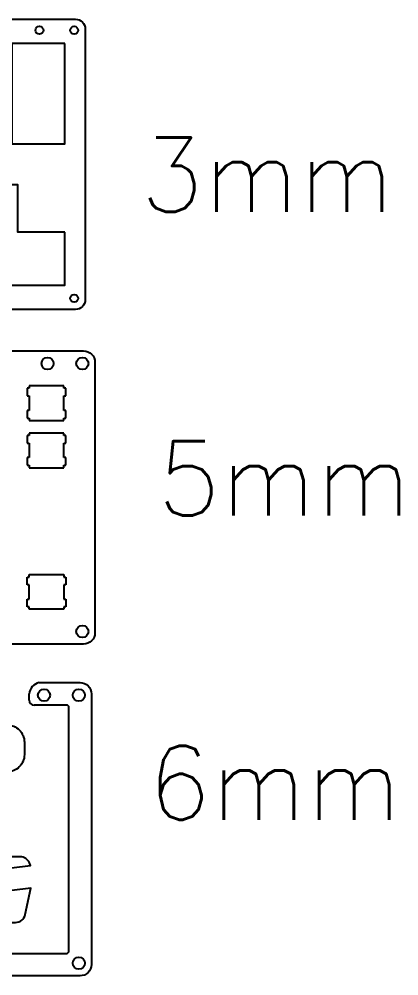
# Model space of a CAD drawing. Header units: feet. Extents: x 5362 to 5824, y 1881 to 2630.
# Drawn here: x 5668.8 to 5822.3, y 1880.7 to 2267.1 of the extents above; entities that cross this region are included whole.
import ezdxf

# ---------------------------------------------------------------- set-up
doc = ezdxf.new("R2010")
doc.units = ezdxf.units.FT
doc.header["$LTSCALE"] = 12.7
doc.header["$MEASUREMENT"] = 0
doc.layers.get('0').update_dxf_attribs({"linetype": 'CONTINUOUS'})
doc.styles.add('16MM', font='simplex', dxfattribs={"height": 8})

msp = doc.modelspace()

# ---------------------------------------------------------------- linework, layer by layer
at = {"color": 7}
for p, q in [((5672.02, 2117.97), (5672.02, 2114.87)), ((5672.82, 2117.97), (5672.02, 2117.97)), ((5672.82, 2118.97), (5672.82, 2117.97)), ((5686.82, 2118.97), (5672.82, 2118.97)), ((5686.82, 2117.97), (5686.82, 2118.97)), ((5687.62, 2117.97), (5686.82, 2117.97)), ((5687.62, 2114.87), (5687.62, 2117.97)), ((5672.02, 2114.87), (5672.82, 2114.87)), ((5672.82, 2114.87), (5672.82, 2109.07)), ((5686.82, 2109.07), (5686.82, 2114.87)), ((5686.82, 2114.87), (5687.62, 2114.87)), ((5672.82, 2109.07), (5672.02, 2109.07)), ((5672.02, 2109.07), (5672.02, 2105.97)), ((5672.02, 2105.97), (5672.82, 2105.97)), ((5672.82, 2105.97), (5672.82, 2104.97)), ((5687.62, 2109.07), (5686.82, 2109.07)), ((5686.82, 2104.97), (5686.82, 2105.97)), ((5686.82, 2105.97), (5687.62, 2105.97)), ((5687.62, 2105.97), (5687.62, 2109.07)), ((5672.82, 2104.97), (5686.82, 2104.97)), ((5672.82, 2098.92), (5672.02, 2098.92)), ((5672.02, 2098.92), (5672.02, 2095.82)), ((5672.82, 2099.92), (5672.82, 2098.92)), ((5686.82, 2099.92), (5672.82, 2099.92)), ((5686.82, 2098.92), (5686.82, 2099.92)), ((5687.62, 2098.92), (5686.82, 2098.92)), ((5687.62, 2095.82), (5687.62, 2098.92)), ((5672.02, 2095.82), (5672.82, 2095.82)), ((5672.82, 2095.82), (5672.82, 2090.02)), ((5686.82, 2090.02), (5686.82, 2095.82)), ((5686.82, 2095.82), (5687.62, 2095.82)), ((5672.02, 2090.02), (5672.02, 2086.92)), ((5672.82, 2090.02), (5672.02, 2090.02)), ((5672.02, 2086.92), (5672.82, 2086.92)), ((5672.82, 2086.92), (5672.82, 2085.92)), ((5687.62, 2090.02), (5686.82, 2090.02)), ((5686.82, 2085.92), (5686.82, 2086.92)), ((5686.82, 2086.92), (5687.62, 2086.92)), ((5687.62, 2086.92), (5687.62, 2090.02)), ((5672.82, 2085.92), (5686.82, 2085.92)), ((5672.02, 2038.66), (5672.02, 2041.77)), ((5672.02, 2041.77), (5672.82, 2041.77)), ((5672.82, 2041.77), (5672.82, 2042.77)), ((5672.82, 2042.77), (5686.82, 2042.77)), ((5686.82, 2042.77), (5686.82, 2041.77)), ((5686.82, 2041.77), (5687.62, 2041.77)), ((5687.62, 2041.77), (5687.62, 2038.66)), ((5672.82, 2038.66), (5672.02, 2038.66)), ((5672.82, 2032.87), (5672.82, 2038.66)), ((5686.82, 2038.66), (5686.82, 2032.87)), ((5687.62, 2038.66), (5686.82, 2038.66)), ((5672.02, 2029.77), (5672.02, 2032.87)), ((5672.02, 2032.87), (5672.82, 2032.87)), ((5686.82, 2032.87), (5687.62, 2032.87)), ((5687.62, 2032.87), (5687.62, 2029.77)), ((5672.82, 2029.77), (5672.02, 2029.77)), ((5672.82, 2028.77), (5672.82, 2029.77)), ((5686.82, 2028.77), (5672.82, 2028.77)), ((5686.82, 2029.77), (5686.82, 2028.77)), ((5687.62, 2029.77), (5686.82, 2029.77))]:
    msp.add_line(p, q, dxfattribs=at)
for p, q in [((5672.85, 1992.05), (5672.85, 1994.55)), ((5687.92, 1990.05), (5674.85, 1990.05)), ((5688.92, 1890.8), (5688.92, 1989.05)), ((5373.59, 1889.8), (5687.92, 1889.8))]:
    msp.add_line(p, q)
for points in [[(5695.54, 2263.05), (5695.54, 2153.8, -0.414214), (5691.54, 2149.8), (5366.22, 2149.8, -0.414214), (5362.22, 2153.8), (5362.22, 2263.05, -0.414214), (5366.22, 2267.05), (5691.54, 2267.05, -0.414214)], [(5369.53, 2014.64, -0.414214), (5364.93, 2019.24), (5364.93, 2128.49, -0.414214), (5369.53, 2133.09), (5694.85, 2133.09, -0.414214), (5699.45, 2128.49), (5699.45, 2019.24, -0.414214), (5694.85, 2014.64)]]:
    msp.add_lwpolyline(points, format="xyb", close=True, dxfattribs=at)
for points in [[(5687.24, 2181.05), (5668.19, 2181.05), (5668.19, 2200.1), (5658.66, 2200.1), (5658.66, 2257.25), (5370.51, 2257.25), (5370.51, 2159.6), (5687.24, 2159.6)], [(5687.24, 2257.25), (5665.79, 2257.25), (5665.79, 2216.75), (5687.24, 2216.75)]]:
    msp.add_lwpolyline(points, close=True, dxfattribs=at)
msp.add_lwpolyline([(5676.85, 1999.15), (5693.42, 1999.15, -0.414214), (5698.02, 1994.55), (5698.02, 1885.3, -0.414214), (5693.42, 1880.7), (5368.09, 1880.7, -0.414214), (5363.49, 1885.3), (5363.49, 1994.55, -0.414214), (5368.09, 1999.15), (5654.85, 1999.15)], format="xyb")
at = {"color": 0}
msp.add_lwpolyline([(5390.58, 1970.04), (5390.58, 1975.04, -0.414214), (5397.58, 1982.04), (5663.9, 1982.04, -0.414214), (5670.9, 1975.04), (5670.9, 1970.04, -0.414214), (5663.9, 1963.04), (5397.58, 1963.04, -0.414214)], format="xyb", close=True, dxfattribs=at)
for points in [[(5588.68, 1914.86), (5673.4, 1925.26), (5672.94, 1926.33, 0.300595), (5669.26, 1928.76), (5594.89, 1928.76, 0.353864), (5590.97, 1925.59)], [(5592.96, 1902.26), (5667.34, 1902.26, 0.353864), (5671.25, 1905.42), (5673.54, 1916.16), (5588.83, 1905.76), (5589.28, 1904.69, 0.300595)]]:
    msp.add_lwpolyline(points, format="xyb", close=True)
at = {"color": 7}
for centre, radius in [((5676.98, 2262.55), 1.6), ((5691.04, 2262.55), 1.6), ((5691.04, 2262.55), 1.6), ((5691.04, 2154.3), 1.6), ((5680.29, 2127.99), 2.45), ((5694.35, 2127.99), 2.45), ((5694.35, 2127.99), 2.45), ((5694.35, 2019.74), 2.45)]:
    msp.add_circle(centre, radius, dxfattribs=at)
for centre in [(5678.85, 1994.05), (5692.92, 1994.05), (5692.92, 1994.05), (5692.92, 1885.8)]:
    msp.add_circle(centre, 2.45)
for centre, radius, start, end in [((5678.08, 1994.04), 5.26, 103.5517, 174.4301), ((5674.85, 1992.05), 2, 180, 270), ((5687.92, 1989.05), 1, 0, 90), ((5687.92, 1890.8), 1, 270, 360)]:
    msp.add_arc(centre, radius, start, end)

# ---------------------------------------------------------------- texts
at = {"char_height": 30, "attachment_point": 1, "style": '16MM'}
for s, insert, width in [('3mm', (5717.76, 2219.24), 81.484), ('5mm', (5724.63, 2096.56), 106.799), ('6mm', (5720.73, 1973.66), 108.382)]:
    msp.add_mtext(s, dxfattribs=dict(at, insert=insert, width=width))

doc.saveas('drawing.dxf')
